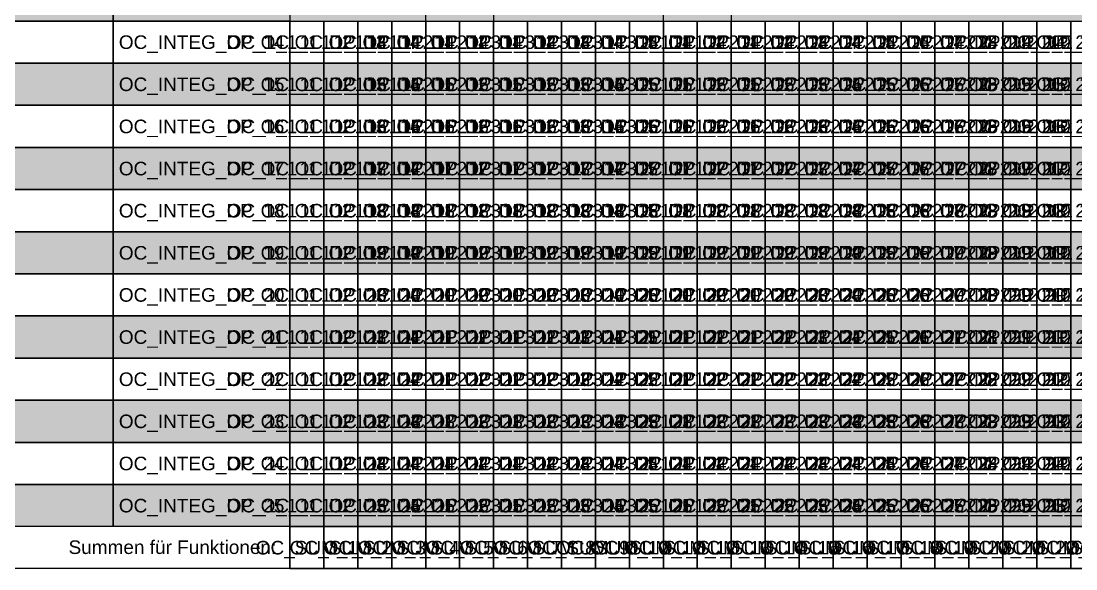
# Model space of a CAD drawing. Header units: millimetres. Extents: x -5 to 464, y 0 to 229.
# Drawn here: x 74.3 to 229.7, y -0.1 to 80.6 of the extents above; entities that cross this region are included whole.
import ezdxf
from ezdxf.enums import TextEntityAlignment as Align

# ---------------------------------------------------------------- set-up
doc = ezdxf.new("R2010")
doc.units = ezdxf.units.MM
doc.header["$LTSCALE"] = 100
doc.styles.get("Standard").update_dxf_attribs({"font": 'arial.ttf'})

msp = doc.modelspace()

# ---------------------------------------------------------------- hatches: boundary and pattern name
at = {"transparency": 33554483}
for points in [[(463.93, 86.86), (0, 86.86), (0, 80.65), (463.93, 80.65)], [(463.93, 74.44), (0, 74.44), (0, 68.23), (463.93, 68.23)], [(463.93, 62.02), (0, 62.02), (0, 55.81), (463.93, 55.81)], [(463.93, 49.6), (0, 49.6), (0, 43.39), (463.93, 43.39)], [(463.93, 37.18), (0, 37.18), (0, 30.97), (463.93, 30.97)], [(463.93, 24.76), (0, 24.76), (0, 18.55), (463.93, 18.55)], [(463.93, 12.34), (0, 12.34), (0, 6.13), (463.93, 6.13)]]:
    msp.add_hatch(color=141, dxfattribs=at).paths.add_polyline_path(points)

# ---------------------------------------------------------------- linework, layer by layer
at = {"const_width": 0.2}
msp.add_lwpolyline([(0, 220.38), (463.93, 220.38), (463.93, 0), (0, 0)], close=True, dxfattribs=at)
for points in [[(87.93, 220.38), (87.93, 6.13)], [(113.93, 220.38), (113.93, 0)], [(168.93, 220.38), (168.93, 0)], [(133.93, 216.38), (133.93, 0)], [(143.93, 216.38), (143.93, 0)], [(178.93, 216.38), (178.93, 0)]]:
    msp.add_lwpolyline(points, dxfattribs=at)
for points in [[(0, 86.86), (87.93, 86.86), (87.93, 80.65), (0, 80.65)], [(87.93, 86.86), (113.93, 86.86), (113.93, 80.65), (87.93, 80.65)], [(0, 80.65), (87.93, 80.65), (87.93, 74.44), (0, 74.44)], [(87.93, 80.65), (113.93, 80.65), (113.93, 74.44), (87.93, 74.44)], [(113.93, 80.65), (118.93, 80.65), (118.93, 74.44), (113.93, 74.44)], [(118.93, 80.65), (123.93, 80.65), (123.93, 74.44), (118.93, 74.44)], [(123.93, 80.65), (128.93, 80.65), (128.93, 74.44), (123.93, 74.44)], [(128.93, 80.65), (133.93, 80.65), (133.93, 74.44), (128.93, 74.44)], [(133.93, 80.65), (138.93, 80.65), (138.93, 74.44), (133.93, 74.44)], [(138.93, 80.65), (143.93, 80.65), (143.93, 74.44), (138.93, 74.44)], [(143.93, 80.65), (148.93, 80.65), (148.93, 74.44), (143.93, 74.44)], [(148.93, 80.65), (153.93, 80.65), (153.93, 74.44), (148.93, 74.44)], [(153.93, 80.65), (158.93, 80.65), (158.93, 74.44), (153.93, 74.44)], [(158.93, 80.65), (163.93, 80.65), (163.93, 74.44), (158.93, 74.44)], [(163.93, 80.65), (168.93, 80.65), (168.93, 74.44), (163.93, 74.44)], [(168.93, 80.65), (173.93, 80.65), (173.93, 74.44), (168.93, 74.44)], [(173.93, 80.65), (178.93, 80.65), (178.93, 74.44), (173.93, 74.44)], [(178.93, 80.65), (183.93, 80.65), (183.93, 74.44), (178.93, 74.44)], [(183.93, 80.65), (188.93, 80.65), (188.93, 74.44), (183.93, 74.44)], [(188.93, 80.65), (193.93, 80.65), (193.93, 74.44), (188.93, 74.44)], [(193.93, 80.65), (198.93, 80.65), (198.93, 74.44), (193.93, 74.44)], [(198.93, 80.65), (203.93, 80.65), (203.93, 74.44), (198.93, 74.44)], [(203.93, 80.65), (208.93, 80.65), (208.93, 74.44), (203.93, 74.44)], [(208.93, 80.65), (213.93, 80.65), (213.93, 74.44), (208.93, 74.44)], [(213.93, 80.65), (218.93, 80.65), (218.93, 74.44), (213.93, 74.44)], [(218.93, 80.65), (223.93, 80.65), (223.93, 74.44), (218.93, 74.44)], [(223.93, 80.65), (228.93, 80.65), (228.93, 74.44), (223.93, 74.44)], [(228.93, 80.65), (233.93, 80.65), (233.93, 74.44), (228.93, 74.44)], [(0, 74.44), (87.93, 74.44), (87.93, 68.23), (0, 68.23)], [(87.93, 74.44), (113.93, 74.44), (113.93, 68.23), (87.93, 68.23)], [(113.93, 74.44), (118.93, 74.44), (118.93, 68.23), (113.93, 68.23)], [(118.93, 74.44), (123.93, 74.44), (123.93, 68.23), (118.93, 68.23)], [(123.93, 74.44), (128.93, 74.44), (128.93, 68.23), (123.93, 68.23)], [(128.93, 74.44), (133.93, 74.44), (133.93, 68.23), (128.93, 68.23)], [(133.93, 74.44), (138.93, 74.44), (138.93, 68.23), (133.93, 68.23)], [(138.93, 74.44), (143.93, 74.44), (143.93, 68.23), (138.93, 68.23)], [(143.93, 74.44), (148.93, 74.44), (148.93, 68.23), (143.93, 68.23)], [(148.93, 74.44), (153.93, 74.44), (153.93, 68.23), (148.93, 68.23)], [(153.93, 74.44), (158.93, 74.44), (158.93, 68.23), (153.93, 68.23)], [(158.93, 74.44), (163.93, 74.44), (163.93, 68.23), (158.93, 68.23)], [(163.93, 74.44), (168.93, 74.44), (168.93, 68.23), (163.93, 68.23)], [(168.93, 74.44), (173.93, 74.44), (173.93, 68.23), (168.93, 68.23)], [(173.93, 74.44), (178.93, 74.44), (178.93, 68.23), (173.93, 68.23)], [(178.93, 74.44), (183.93, 74.44), (183.93, 68.23), (178.93, 68.23)], [(183.93, 74.44), (188.93, 74.44), (188.93, 68.23), (183.93, 68.23)], [(188.93, 74.44), (193.93, 74.44), (193.93, 68.23), (188.93, 68.23)], [(193.93, 74.44), (198.93, 74.44), (198.93, 68.23), (193.93, 68.23)], [(198.93, 74.44), (203.93, 74.44), (203.93, 68.23), (198.93, 68.23)], [(203.93, 74.44), (208.93, 74.44), (208.93, 68.23), (203.93, 68.23)], [(208.93, 74.44), (213.93, 74.44), (213.93, 68.23), (208.93, 68.23)], [(213.93, 74.44), (218.93, 74.44), (218.93, 68.23), (213.93, 68.23)], [(218.93, 74.44), (223.93, 74.44), (223.93, 68.23), (218.93, 68.23)], [(223.93, 74.44), (228.93, 74.44), (228.93, 68.23), (223.93, 68.23)], [(228.93, 74.44), (233.93, 74.44), (233.93, 68.23), (228.93, 68.23)], [(0, 68.23), (87.93, 68.23), (87.93, 62.02), (0, 62.02)], [(87.93, 68.23), (113.93, 68.23), (113.93, 62.02), (87.93, 62.02)], [(113.93, 68.23), (118.93, 68.23), (118.93, 62.02), (113.93, 62.02)], [(118.93, 68.23), (123.93, 68.23), (123.93, 62.02), (118.93, 62.02)], [(123.93, 68.23), (128.93, 68.23), (128.93, 62.02), (123.93, 62.02)], [(128.93, 68.23), (133.93, 68.23), (133.93, 62.02), (128.93, 62.02)], [(133.93, 68.23), (138.93, 68.23), (138.93, 62.02), (133.93, 62.02)], [(138.93, 68.23), (143.93, 68.23), (143.93, 62.02), (138.93, 62.02)], [(143.93, 68.23), (148.93, 68.23), (148.93, 62.02), (143.93, 62.02)], [(148.93, 68.23), (153.93, 68.23), (153.93, 62.02), (148.93, 62.02)], [(153.93, 68.23), (158.93, 68.23), (158.93, 62.02), (153.93, 62.02)], [(158.93, 68.23), (163.93, 68.23), (163.93, 62.02), (158.93, 62.02)], [(163.93, 68.23), (168.93, 68.23), (168.93, 62.02), (163.93, 62.02)], [(168.93, 68.23), (173.93, 68.23), (173.93, 62.02), (168.93, 62.02)], [(173.93, 68.23), (178.93, 68.23), (178.93, 62.02), (173.93, 62.02)], [(178.93, 68.23), (183.93, 68.23), (183.93, 62.02), (178.93, 62.02)], [(183.93, 68.23), (188.93, 68.23), (188.93, 62.02), (183.93, 62.02)], [(188.93, 68.23), (193.93, 68.23), (193.93, 62.02), (188.93, 62.02)], [(193.93, 68.23), (198.93, 68.23), (198.93, 62.02), (193.93, 62.02)], [(198.93, 68.23), (203.93, 68.23), (203.93, 62.02), (198.93, 62.02)], [(203.93, 68.23), (208.93, 68.23), (208.93, 62.02), (203.93, 62.02)], [(208.93, 68.23), (213.93, 68.23), (213.93, 62.02), (208.93, 62.02)], [(213.93, 68.23), (218.93, 68.23), (218.93, 62.02), (213.93, 62.02)], [(218.93, 68.23), (223.93, 68.23), (223.93, 62.02), (218.93, 62.02)], [(223.93, 68.23), (228.93, 68.23), (228.93, 62.02), (223.93, 62.02)], [(228.93, 68.23), (233.93, 68.23), (233.93, 62.02), (228.93, 62.02)], [(0, 62.02), (87.93, 62.02), (87.93, 55.81), (0, 55.81)], [(87.93, 62.02), (113.93, 62.02), (113.93, 55.81), (87.93, 55.81)], [(113.93, 62.02), (118.93, 62.02), (118.93, 55.81), (113.93, 55.81)], [(118.93, 62.02), (123.93, 62.02), (123.93, 55.81), (118.93, 55.81)], [(123.93, 62.02), (128.93, 62.02), (128.93, 55.81), (123.93, 55.81)], [(128.93, 62.02), (133.93, 62.02), (133.93, 55.81), (128.93, 55.81)], [(133.93, 62.02), (138.93, 62.02), (138.93, 55.81), (133.93, 55.81)], [(138.93, 62.02), (143.93, 62.02), (143.93, 55.81), (138.93, 55.81)], [(143.93, 62.02), (148.93, 62.02), (148.93, 55.81), (143.93, 55.81)], [(148.93, 62.02), (153.93, 62.02), (153.93, 55.81), (148.93, 55.81)], [(153.93, 62.02), (158.93, 62.02), (158.93, 55.81), (153.93, 55.81)], [(158.93, 62.02), (163.93, 62.02), (163.93, 55.81), (158.93, 55.81)], [(163.93, 62.02), (168.93, 62.02), (168.93, 55.81), (163.93, 55.81)], [(168.93, 62.02), (173.93, 62.02), (173.93, 55.81), (168.93, 55.81)], [(173.93, 62.02), (178.93, 62.02), (178.93, 55.81), (173.93, 55.81)], [(178.93, 62.02), (183.93, 62.02), (183.93, 55.81), (178.93, 55.81)], [(183.93, 62.02), (188.93, 62.02), (188.93, 55.81), (183.93, 55.81)], [(188.93, 62.02), (193.93, 62.02), (193.93, 55.81), (188.93, 55.81)], [(193.93, 62.02), (198.93, 62.02), (198.93, 55.81), (193.93, 55.81)], [(198.93, 62.02), (203.93, 62.02), (203.93, 55.81), (198.93, 55.81)], [(203.93, 62.02), (208.93, 62.02), (208.93, 55.81), (203.93, 55.81)], [(208.93, 62.02), (213.93, 62.02), (213.93, 55.81), (208.93, 55.81)], [(213.93, 62.02), (218.93, 62.02), (218.93, 55.81), (213.93, 55.81)], [(218.93, 62.02), (223.93, 62.02), (223.93, 55.81), (218.93, 55.81)], [(223.93, 62.02), (228.93, 62.02), (228.93, 55.81), (223.93, 55.81)], [(228.93, 62.02), (233.93, 62.02), (233.93, 55.81), (228.93, 55.81)], [(0, 55.81), (87.93, 55.81), (87.93, 49.6), (0, 49.6)], [(87.93, 55.81), (113.93, 55.81), (113.93, 49.6), (87.93, 49.6)], [(113.93, 55.81), (118.93, 55.81), (118.93, 49.6), (113.93, 49.6)], [(118.93, 55.81), (123.93, 55.81), (123.93, 49.6), (118.93, 49.6)], [(123.93, 55.81), (128.93, 55.81), (128.93, 49.6), (123.93, 49.6)], [(128.93, 55.81), (133.93, 55.81), (133.93, 49.6), (128.93, 49.6)], [(133.93, 55.81), (138.93, 55.81), (138.93, 49.6), (133.93, 49.6)], [(138.93, 55.81), (143.93, 55.81), (143.93, 49.6), (138.93, 49.6)], [(143.93, 55.81), (148.93, 55.81), (148.93, 49.6), (143.93, 49.6)], [(148.93, 55.81), (153.93, 55.81), (153.93, 49.6), (148.93, 49.6)], [(153.93, 55.81), (158.93, 55.81), (158.93, 49.6), (153.93, 49.6)], [(158.93, 55.81), (163.93, 55.81), (163.93, 49.6), (158.93, 49.6)], [(163.93, 55.81), (168.93, 55.81), (168.93, 49.6), (163.93, 49.6)], [(168.93, 55.81), (173.93, 55.81), (173.93, 49.6), (168.93, 49.6)], [(173.93, 55.81), (178.93, 55.81), (178.93, 49.6), (173.93, 49.6)], [(178.93, 55.81), (183.93, 55.81), (183.93, 49.6), (178.93, 49.6)], [(183.93, 55.81), (188.93, 55.81), (188.93, 49.6), (183.93, 49.6)], [(188.93, 55.81), (193.93, 55.81), (193.93, 49.6), (188.93, 49.6)], [(193.93, 55.81), (198.93, 55.81), (198.93, 49.6), (193.93, 49.6)], [(198.93, 55.81), (203.93, 55.81), (203.93, 49.6), (198.93, 49.6)], [(203.93, 55.81), (208.93, 55.81), (208.93, 49.6), (203.93, 49.6)], [(208.93, 55.81), (213.93, 55.81), (213.93, 49.6), (208.93, 49.6)], [(213.93, 55.81), (218.93, 55.81), (218.93, 49.6), (213.93, 49.6)], [(218.93, 55.81), (223.93, 55.81), (223.93, 49.6), (218.93, 49.6)], [(223.93, 55.81), (228.93, 55.81), (228.93, 49.6), (223.93, 49.6)], [(228.93, 55.81), (233.93, 55.81), (233.93, 49.6), (228.93, 49.6)], [(0, 49.6), (87.93, 49.6), (87.93, 43.39), (0, 43.39)], [(87.93, 49.6), (113.93, 49.6), (113.93, 43.39), (87.93, 43.39)], [(113.93, 49.6), (118.93, 49.6), (118.93, 43.39), (113.93, 43.39)], [(118.93, 49.6), (123.93, 49.6), (123.93, 43.39), (118.93, 43.39)], [(123.93, 49.6), (128.93, 49.6), (128.93, 43.39), (123.93, 43.39)], [(128.93, 49.6), (133.93, 49.6), (133.93, 43.39), (128.93, 43.39)], [(133.93, 49.6), (138.93, 49.6), (138.93, 43.39), (133.93, 43.39)], [(138.93, 49.6), (143.93, 49.6), (143.93, 43.39), (138.93, 43.39)], [(143.93, 49.6), (148.93, 49.6), (148.93, 43.39), (143.93, 43.39)], [(148.93, 49.6), (153.93, 49.6), (153.93, 43.39), (148.93, 43.39)], [(153.93, 49.6), (158.93, 49.6), (158.93, 43.39), (153.93, 43.39)], [(158.93, 49.6), (163.93, 49.6), (163.93, 43.39), (158.93, 43.39)], [(163.93, 49.6), (168.93, 49.6), (168.93, 43.39), (163.93, 43.39)], [(168.93, 49.6), (173.93, 49.6), (173.93, 43.39), (168.93, 43.39)], [(173.93, 49.6), (178.93, 49.6), (178.93, 43.39), (173.93, 43.39)], [(178.93, 49.6), (183.93, 49.6), (183.93, 43.39), (178.93, 43.39)], [(183.93, 49.6), (188.93, 49.6), (188.93, 43.39), (183.93, 43.39)], [(188.93, 49.6), (193.93, 49.6), (193.93, 43.39), (188.93, 43.39)], [(193.93, 49.6), (198.93, 49.6), (198.93, 43.39), (193.93, 43.39)], [(198.93, 49.6), (203.93, 49.6), (203.93, 43.39), (198.93, 43.39)], [(203.93, 49.6), (208.93, 49.6), (208.93, 43.39), (203.93, 43.39)], [(208.93, 49.6), (213.93, 49.6), (213.93, 43.39), (208.93, 43.39)], [(213.93, 49.6), (218.93, 49.6), (218.93, 43.39), (213.93, 43.39)], [(218.93, 49.6), (223.93, 49.6), (223.93, 43.39), (218.93, 43.39)], [(223.93, 49.6), (228.93, 49.6), (228.93, 43.39), (223.93, 43.39)], [(228.93, 49.6), (233.93, 49.6), (233.93, 43.39), (228.93, 43.39)], [(0, 43.39), (87.93, 43.39), (87.93, 37.18), (0, 37.18)], [(87.93, 43.39), (113.93, 43.39), (113.93, 37.18), (87.93, 37.18)], [(113.93, 43.39), (118.93, 43.39), (118.93, 37.18), (113.93, 37.18)], [(118.93, 43.39), (123.93, 43.39), (123.93, 37.18), (118.93, 37.18)], [(123.93, 43.39), (128.93, 43.39), (128.93, 37.18), (123.93, 37.18)], [(128.93, 43.39), (133.93, 43.39), (133.93, 37.18), (128.93, 37.18)], [(133.93, 43.39), (138.93, 43.39), (138.93, 37.18), (133.93, 37.18)], [(138.93, 43.39), (143.93, 43.39), (143.93, 37.18), (138.93, 37.18)], [(143.93, 43.39), (148.93, 43.39), (148.93, 37.18), (143.93, 37.18)], [(148.93, 43.39), (153.93, 43.39), (153.93, 37.18), (148.93, 37.18)], [(153.93, 43.39), (158.93, 43.39), (158.93, 37.18), (153.93, 37.18)], [(158.93, 43.39), (163.93, 43.39), (163.93, 37.18), (158.93, 37.18)], [(163.93, 43.39), (168.93, 43.39), (168.93, 37.18), (163.93, 37.18)], [(168.93, 43.39), (173.93, 43.39), (173.93, 37.18), (168.93, 37.18)], [(173.93, 43.39), (178.93, 43.39), (178.93, 37.18), (173.93, 37.18)], [(178.93, 43.39), (183.93, 43.39), (183.93, 37.18), (178.93, 37.18)], [(183.93, 43.39), (188.93, 43.39), (188.93, 37.18), (183.93, 37.18)], [(188.93, 43.39), (193.93, 43.39), (193.93, 37.18), (188.93, 37.18)], [(193.93, 43.39), (198.93, 43.39), (198.93, 37.18), (193.93, 37.18)], [(198.93, 43.39), (203.93, 43.39), (203.93, 37.18), (198.93, 37.18)], [(203.93, 43.39), (208.93, 43.39), (208.93, 37.18), (203.93, 37.18)], [(208.93, 43.39), (213.93, 43.39), (213.93, 37.18), (208.93, 37.18)], [(213.93, 43.39), (218.93, 43.39), (218.93, 37.18), (213.93, 37.18)], [(218.93, 43.39), (223.93, 43.39), (223.93, 37.18), (218.93, 37.18)], [(223.93, 43.39), (228.93, 43.39), (228.93, 37.18), (223.93, 37.18)], [(228.93, 43.39), (233.93, 43.39), (233.93, 37.18), (228.93, 37.18)], [(0, 37.18), (87.93, 37.18), (87.93, 30.97), (0, 30.97)], [(87.93, 37.18), (113.93, 37.18), (113.93, 30.97), (87.93, 30.97)], [(113.93, 37.18), (118.93, 37.18), (118.93, 30.97), (113.93, 30.97)], [(118.93, 37.18), (123.93, 37.18), (123.93, 30.97), (118.93, 30.97)], [(123.93, 37.18), (128.93, 37.18), (128.93, 30.97), (123.93, 30.97)], [(128.93, 37.18), (133.93, 37.18), (133.93, 30.97), (128.93, 30.97)], [(133.93, 37.18), (138.93, 37.18), (138.93, 30.97), (133.93, 30.97)], [(138.93, 37.18), (143.93, 37.18), (143.93, 30.97), (138.93, 30.97)], [(143.93, 37.18), (148.93, 37.18), (148.93, 30.97), (143.93, 30.97)], [(148.93, 37.18), (153.93, 37.18), (153.93, 30.97), (148.93, 30.97)], [(153.93, 37.18), (158.93, 37.18), (158.93, 30.97), (153.93, 30.97)], [(158.93, 37.18), (163.93, 37.18), (163.93, 30.97), (158.93, 30.97)], [(163.93, 37.18), (168.93, 37.18), (168.93, 30.97), (163.93, 30.97)], [(168.93, 37.18), (173.93, 37.18), (173.93, 30.97), (168.93, 30.97)], [(173.93, 37.18), (178.93, 37.18), (178.93, 30.97), (173.93, 30.97)], [(178.93, 37.18), (183.93, 37.18), (183.93, 30.97), (178.93, 30.97)], [(183.93, 37.18), (188.93, 37.18), (188.93, 30.97), (183.93, 30.97)], [(188.93, 37.18), (193.93, 37.18), (193.93, 30.97), (188.93, 30.97)], [(193.93, 37.18), (198.93, 37.18), (198.93, 30.97), (193.93, 30.97)], [(198.93, 37.18), (203.93, 37.18), (203.93, 30.97), (198.93, 30.97)], [(203.93, 37.18), (208.93, 37.18), (208.93, 30.97), (203.93, 30.97)], [(208.93, 37.18), (213.93, 37.18), (213.93, 30.97), (208.93, 30.97)], [(213.93, 37.18), (218.93, 37.18), (218.93, 30.97), (213.93, 30.97)], [(218.93, 37.18), (223.93, 37.18), (223.93, 30.97), (218.93, 30.97)], [(223.93, 37.18), (228.93, 37.18), (228.93, 30.97), (223.93, 30.97)], [(228.93, 37.18), (233.93, 37.18), (233.93, 30.97), (228.93, 30.97)], [(0, 30.97), (87.93, 30.97), (87.93, 24.76), (0, 24.76)], [(87.93, 30.97), (113.93, 30.97), (113.93, 24.76), (87.93, 24.76)], [(113.93, 30.97), (118.93, 30.97), (118.93, 24.76), (113.93, 24.76)], [(118.93, 30.97), (123.93, 30.97), (123.93, 24.76), (118.93, 24.76)], [(123.93, 30.97), (128.93, 30.97), (128.93, 24.76), (123.93, 24.76)], [(128.93, 30.97), (133.93, 30.97), (133.93, 24.76), (128.93, 24.76)], [(133.93, 30.97), (138.93, 30.97), (138.93, 24.76), (133.93, 24.76)], [(138.93, 30.97), (143.93, 30.97), (143.93, 24.76), (138.93, 24.76)], [(143.93, 30.97), (148.93, 30.97), (148.93, 24.76), (143.93, 24.76)], [(148.93, 30.97), (153.93, 30.97), (153.93, 24.76), (148.93, 24.76)], [(153.93, 30.97), (158.93, 30.97), (158.93, 24.76), (153.93, 24.76)], [(158.93, 30.97), (163.93, 30.97), (163.93, 24.76), (158.93, 24.76)], [(163.93, 30.97), (168.93, 30.97), (168.93, 24.76), (163.93, 24.76)], [(168.93, 30.97), (173.93, 30.97), (173.93, 24.76), (168.93, 24.76)], [(173.93, 30.97), (178.93, 30.97), (178.93, 24.76), (173.93, 24.76)], [(178.93, 30.97), (183.93, 30.97), (183.93, 24.76), (178.93, 24.76)], [(183.93, 30.97), (188.93, 30.97), (188.93, 24.76), (183.93, 24.76)], [(188.93, 30.97), (193.93, 30.97), (193.93, 24.76), (188.93, 24.76)], [(193.93, 30.97), (198.93, 30.97), (198.93, 24.76), (193.93, 24.76)], [(198.93, 30.97), (203.93, 30.97), (203.93, 24.76), (198.93, 24.76)], [(203.93, 30.97), (208.93, 30.97), (208.93, 24.76), (203.93, 24.76)], [(208.93, 30.97), (213.93, 30.97), (213.93, 24.76), (208.93, 24.76)], [(213.93, 30.97), (218.93, 30.97), (218.93, 24.76), (213.93, 24.76)], [(218.93, 30.97), (223.93, 30.97), (223.93, 24.76), (218.93, 24.76)], [(223.93, 30.97), (228.93, 30.97), (228.93, 24.76), (223.93, 24.76)], [(228.93, 30.97), (233.93, 30.97), (233.93, 24.76), (228.93, 24.76)], [(0, 24.76), (87.93, 24.76), (87.93, 18.55), (0, 18.55)], [(87.93, 24.76), (113.93, 24.76), (113.93, 18.55), (87.93, 18.55)], [(113.93, 24.76), (118.93, 24.76), (118.93, 18.55), (113.93, 18.55)], [(118.93, 24.76), (123.93, 24.76), (123.93, 18.55), (118.93, 18.55)], [(123.93, 24.76), (128.93, 24.76), (128.93, 18.55), (123.93, 18.55)], [(128.93, 24.76), (133.93, 24.76), (133.93, 18.55), (128.93, 18.55)], [(133.93, 24.76), (138.93, 24.76), (138.93, 18.55), (133.93, 18.55)], [(138.93, 24.76), (143.93, 24.76), (143.93, 18.55), (138.93, 18.55)], [(143.93, 24.76), (148.93, 24.76), (148.93, 18.55), (143.93, 18.55)], [(148.93, 24.76), (153.93, 24.76), (153.93, 18.55), (148.93, 18.55)], [(153.93, 24.76), (158.93, 24.76), (158.93, 18.55), (153.93, 18.55)], [(158.93, 24.76), (163.93, 24.76), (163.93, 18.55), (158.93, 18.55)], [(163.93, 24.76), (168.93, 24.76), (168.93, 18.55), (163.93, 18.55)], [(168.93, 24.76), (173.93, 24.76), (173.93, 18.55), (168.93, 18.55)], [(173.93, 24.76), (178.93, 24.76), (178.93, 18.55), (173.93, 18.55)], [(178.93, 24.76), (183.93, 24.76), (183.93, 18.55), (178.93, 18.55)], [(183.93, 24.76), (188.93, 24.76), (188.93, 18.55), (183.93, 18.55)], [(188.93, 24.76), (193.93, 24.76), (193.93, 18.55), (188.93, 18.55)], [(193.93, 24.76), (198.93, 24.76), (198.93, 18.55), (193.93, 18.55)], [(198.93, 24.76), (203.93, 24.76), (203.93, 18.55), (198.93, 18.55)], [(203.93, 24.76), (208.93, 24.76), (208.93, 18.55), (203.93, 18.55)], [(208.93, 24.76), (213.93, 24.76), (213.93, 18.55), (208.93, 18.55)], [(213.93, 24.76), (218.93, 24.76), (218.93, 18.55), (213.93, 18.55)], [(218.93, 24.76), (223.93, 24.76), (223.93, 18.55), (218.93, 18.55)], [(223.93, 24.76), (228.93, 24.76), (228.93, 18.55), (223.93, 18.55)], [(228.93, 24.76), (233.93, 24.76), (233.93, 18.55), (228.93, 18.55)], [(0, 18.55), (87.93, 18.55), (87.93, 12.34), (0, 12.34)], [(87.93, 18.55), (113.93, 18.55), (113.93, 12.34), (87.93, 12.34)], [(113.93, 18.55), (118.93, 18.55), (118.93, 12.34), (113.93, 12.34)], [(118.93, 18.55), (123.93, 18.55), (123.93, 12.34), (118.93, 12.34)], [(123.93, 18.55), (128.93, 18.55), (128.93, 12.34), (123.93, 12.34)], [(128.93, 18.55), (133.93, 18.55), (133.93, 12.34), (128.93, 12.34)], [(133.93, 18.55), (138.93, 18.55), (138.93, 12.34), (133.93, 12.34)], [(138.93, 18.55), (143.93, 18.55), (143.93, 12.34), (138.93, 12.34)], [(143.93, 18.55), (148.93, 18.55), (148.93, 12.34), (143.93, 12.34)], [(148.93, 18.55), (153.93, 18.55), (153.93, 12.34), (148.93, 12.34)], [(153.93, 18.55), (158.93, 18.55), (158.93, 12.34), (153.93, 12.34)], [(158.93, 18.55), (163.93, 18.55), (163.93, 12.34), (158.93, 12.34)], [(163.93, 18.55), (168.93, 18.55), (168.93, 12.34), (163.93, 12.34)], [(168.93, 18.55), (173.93, 18.55), (173.93, 12.34), (168.93, 12.34)], [(173.93, 18.55), (178.93, 18.55), (178.93, 12.34), (173.93, 12.34)], [(178.93, 18.55), (183.93, 18.55), (183.93, 12.34), (178.93, 12.34)], [(183.93, 18.55), (188.93, 18.55), (188.93, 12.34), (183.93, 12.34)], [(188.93, 18.55), (193.93, 18.55), (193.93, 12.34), (188.93, 12.34)], [(193.93, 18.55), (198.93, 18.55), (198.93, 12.34), (193.93, 12.34)], [(198.93, 18.55), (203.93, 18.55), (203.93, 12.34), (198.93, 12.34)], [(203.93, 18.55), (208.93, 18.55), (208.93, 12.34), (203.93, 12.34)], [(208.93, 18.55), (213.93, 18.55), (213.93, 12.34), (208.93, 12.34)], [(213.93, 18.55), (218.93, 18.55), (218.93, 12.34), (213.93, 12.34)], [(218.93, 18.55), (223.93, 18.55), (223.93, 12.34), (218.93, 12.34)], [(223.93, 18.55), (228.93, 18.55), (228.93, 12.34), (223.93, 12.34)], [(228.93, 18.55), (233.93, 18.55), (233.93, 12.34), (228.93, 12.34)], [(0, 12.34), (87.93, 12.34), (87.93, 6.13), (0, 6.13)], [(87.93, 12.34), (113.93, 12.34), (113.93, 6.13), (87.93, 6.13)], [(113.93, 12.34), (118.93, 12.34), (118.93, 6.13), (113.93, 6.13)], [(118.93, 12.34), (123.93, 12.34), (123.93, 6.13), (118.93, 6.13)], [(123.93, 12.34), (128.93, 12.34), (128.93, 6.13), (123.93, 6.13)], [(128.93, 12.34), (133.93, 12.34), (133.93, 6.13), (128.93, 6.13)], [(133.93, 12.34), (138.93, 12.34), (138.93, 6.13), (133.93, 6.13)], [(138.93, 12.34), (143.93, 12.34), (143.93, 6.13), (138.93, 6.13)], [(143.93, 12.34), (148.93, 12.34), (148.93, 6.13), (143.93, 6.13)], [(148.93, 12.34), (153.93, 12.34), (153.93, 6.13), (148.93, 6.13)], [(153.93, 12.34), (158.93, 12.34), (158.93, 6.13), (153.93, 6.13)], [(158.93, 12.34), (163.93, 12.34), (163.93, 6.13), (158.93, 6.13)], [(163.93, 12.34), (168.93, 12.34), (168.93, 6.13), (163.93, 6.13)], [(168.93, 12.34), (173.93, 12.34), (173.93, 6.13), (168.93, 6.13)], [(173.93, 12.34), (178.93, 12.34), (178.93, 6.13), (173.93, 6.13)], [(178.93, 12.34), (183.93, 12.34), (183.93, 6.13), (178.93, 6.13)], [(183.93, 12.34), (188.93, 12.34), (188.93, 6.13), (183.93, 6.13)], [(188.93, 12.34), (193.93, 12.34), (193.93, 6.13), (188.93, 6.13)], [(193.93, 12.34), (198.93, 12.34), (198.93, 6.13), (193.93, 6.13)], [(198.93, 12.34), (203.93, 12.34), (203.93, 6.13), (198.93, 6.13)], [(203.93, 12.34), (208.93, 12.34), (208.93, 6.13), (203.93, 6.13)], [(208.93, 12.34), (213.93, 12.34), (213.93, 6.13), (208.93, 6.13)], [(213.93, 12.34), (218.93, 12.34), (218.93, 6.13), (213.93, 6.13)], [(218.93, 12.34), (223.93, 12.34), (223.93, 6.13), (218.93, 6.13)], [(223.93, 12.34), (228.93, 12.34), (228.93, 6.13), (223.93, 6.13)], [(228.93, 12.34), (233.93, 12.34), (233.93, 6.13), (228.93, 6.13)], [(113.93, 6.13), (0, 6.13), (0, 0), (113.93, 0)], [(113.93, 6.13), (118.93, 6.13), (118.93, -0.08), (113.93, -0.08)], [(118.93, 6.13), (123.93, 6.13), (123.93, -0.08), (118.93, -0.08)], [(123.93, 6.13), (128.93, 6.13), (128.93, -0.08), (123.93, -0.08)], [(128.93, 6.13), (133.93, 6.13), (133.93, -0.08), (128.93, -0.08)], [(133.93, 6.13), (138.93, 6.13), (138.93, -0.08), (133.93, -0.08)], [(138.93, 6.13), (143.93, 6.13), (143.93, -0.08), (138.93, -0.08)], [(143.93, 6.13), (148.93, 6.13), (148.93, -0.08), (143.93, -0.08)], [(148.93, 6.13), (153.93, 6.13), (153.93, -0.08), (148.93, -0.08)], [(153.93, 6.13), (158.93, 6.13), (158.93, -0.08), (153.93, -0.08)], [(158.93, 6.13), (163.93, 6.13), (163.93, -0.08), (158.93, -0.08)], [(163.93, 6.13), (168.93, 6.13), (168.93, -0.08), (163.93, -0.08)], [(168.93, 6.13), (173.93, 6.13), (173.93, -0.08), (168.93, -0.08)], [(173.93, 6.13), (178.93, 6.13), (178.93, -0.08), (173.93, -0.08)], [(178.93, 6.13), (183.93, 6.13), (183.93, -0.08), (178.93, -0.08)], [(183.93, 6.13), (188.93, 6.13), (188.93, -0.08), (183.93, -0.08)], [(188.93, 6.13), (193.93, 6.13), (193.93, -0.08), (188.93, -0.08)], [(193.93, 6.13), (198.93, 6.13), (198.93, -0.08), (193.93, -0.08)], [(198.93, 6.13), (203.93, 6.13), (203.93, -0.08), (198.93, -0.08)], [(203.93, 6.13), (208.93, 6.13), (208.93, -0.08), (203.93, -0.08)], [(208.93, 6.13), (213.93, 6.13), (213.93, -0.08), (208.93, -0.08)], [(213.93, 6.13), (218.93, 6.13), (218.93, -0.08), (213.93, -0.08)], [(218.93, 6.13), (223.93, 6.13), (223.93, -0.08), (218.93, -0.08)], [(223.93, 6.13), (228.93, 6.13), (228.93, -0.08), (223.93, -0.08)], [(228.93, 6.13), (233.93, 6.13), (233.93, -0.08), (228.93, -0.08)]]:
    msp.add_lwpolyline(points, close=True)

# ---------------------------------------------------------------- texts
msp.add_text('Summen für Funktionen:', height=2).set_placement((111.93, 3.1), align=Align.MIDDLE_RIGHT)
for tag, p in [('OC_INTEG_DP_14', (100.93, 77.54)), ('OC_1_1_1_DP_14', (116.43, 77.54)), ('OC_1_1_2_DP_14', (121.43, 77.54)), ('OC_1_1_3_DP_14', (126.43, 77.54)), ('OC_1_1_4_DP_14', (131.43, 77.54)), ('OC_1_2_1_DP_14', (136.43, 77.54)), ('OC_1_2_2_DP_14', (141.43, 77.54)), ('OC_1_3_1_DP_14', (146.43, 77.54)), ('OC_1_3_2_DP_14', (151.43, 77.54)), ('OC_1_3_3_DP_14', (156.43, 77.54)), ('OC_1_3_4_DP_14', (161.43, 77.54)), ('OC_1_3_5_DP_14', (166.43, 77.54)), ('OC_2_1_1_DP_14', (171.43, 77.54)), ('OC_2_1_2_DP_14', (176.43, 77.54)), ('OC_2_2_1_DP_14', (181.43, 77.54)), ('OC_2_2_2_DP_14', (186.43, 77.54)), ('OC_2_2_3_DP_14', (191.43, 77.54)), ('OC_2_2_4_DP_14', (196.43, 77.54)), ('OC_2_2_5_DP_14', (201.43, 77.54)), ('OC_2_2_6_DP_14', (206.43, 77.54)), ('OC_2_2_7_DP_14', (211.43, 77.54)), ('OC_2_2_8_DP_14', (216.43, 77.54)), ('OC_2_2_9_DP_14', (221.43, 77.54)), ('OC_2_2_10_DP_14', (226.43, 77.54)), ('OC_2_2_11_DP_14', (231.43, 77.54)), ('OC_2_2_12_DP_14', (236.43, 77.54)), ('OC_INTEG_DP_15', (100.93, 71.33)), ('OC_1_1_1_DP_15', (116.43, 71.33)), ('OC_1_1_2_DP_15', (121.43, 71.33)), ('OC_1_1_3_DP_15', (126.43, 71.33)), ('OC_1_1_4_DP_15', (131.43, 71.33)), ('OC_1_2_1_DP_15', (136.43, 71.33)), ('OC_1_2_2_DP_15', (141.43, 71.33)), ('OC_1_3_1_DP_15', (146.43, 71.33)), ('OC_1_3_2_DP_15', (151.43, 71.33)), ('OC_1_3_3_DP_15', (156.43, 71.33)), ('OC_1_3_4_DP_15', (161.43, 71.33)), ('OC_1_3_5_DP_15', (166.43, 71.33)), ('OC_2_1_1_DP_15', (171.43, 71.33)), ('OC_2_1_2_DP_15', (176.43, 71.33)), ('OC_2_2_1_DP_15', (181.43, 71.33)), ('OC_2_2_2_DP_15', (186.43, 71.33)), ('OC_2_2_3_DP_15', (191.43, 71.33)), ('OC_2_2_4_DP_15', (196.43, 71.33)), ('OC_2_2_5_DP_15', (201.43, 71.33)), ('OC_2_2_6_DP_15', (206.43, 71.33)), ('OC_2_2_7_DP_15', (211.43, 71.33)), ('OC_2_2_8_DP_15', (216.43, 71.33)), ('OC_2_2_9_DP_15', (221.43, 71.33)), ('OC_2_2_10_DP_15', (226.43, 71.33)), ('OC_2_2_11_DP_15', (231.43, 71.33)), ('OC_2_2_12_DP_15', (236.43, 71.33)), ('OC_INTEG_DP_16', (100.93, 65.12)), ('OC_1_1_1_DP_16', (116.43, 65.12)), ('OC_1_1_2_DP_16', (121.43, 65.12)), ('OC_1_1_3_DP_16', (126.43, 65.12)), ('OC_1_1_4_DP_16', (131.43, 65.12)), ('OC_1_2_1_DP_16', (136.43, 65.12)), ('OC_1_2_2_DP_16', (141.43, 65.12)), ('OC_1_3_1_DP_16', (146.43, 65.12)), ('OC_1_3_2_DP_16', (151.43, 65.12)), ('OC_1_3_3_DP_16', (156.43, 65.12)), ('OC_1_3_4_DP_16', (161.43, 65.12)), ('OC_1_3_5_DP_16', (166.43, 65.12)), ('OC_2_1_1_DP_16', (171.43, 65.12)), ('OC_2_1_2_DP_16', (176.43, 65.12)), ('OC_2_2_1_DP_16', (181.43, 65.12)), ('OC_2_2_2_DP_16', (186.43, 65.12)), ('OC_2_2_3_DP_16', (191.43, 65.12)), ('OC_2_2_4_DP_16', (196.43, 65.12)), ('OC_2_2_5_DP_16', (201.43, 65.12)), ('OC_2_2_6_DP_16', (206.43, 65.12)), ('OC_2_2_7_DP_16', (211.43, 65.12)), ('OC_2_2_8_DP_16', (216.43, 65.12)), ('OC_2_2_9_DP_16', (221.43, 65.12)), ('OC_2_2_10_DP_16', (226.43, 65.12)), ('OC_2_2_11_DP_16', (231.43, 65.12)), ('OC_2_2_12_DP_16', (236.43, 65.12)), ('OC_INTEG_DP_17', (100.93, 58.91)), ('OC_1_1_1_DP_17', (116.43, 58.91)), ('OC_1_1_2_DP_17', (121.43, 58.91)), ('OC_1_1_3_DP_17', (126.43, 58.91)), ('OC_1_1_4_DP_17', (131.43, 58.91)), ('OC_1_2_1_DP_17', (136.43, 58.91)), ('OC_1_2_2_DP_17', (141.43, 58.91)), ('OC_1_3_1_DP_17', (146.43, 58.91)), ('OC_1_3_2_DP_17', (151.43, 58.91)), ('OC_1_3_3_DP_17', (156.43, 58.91)), ('OC_1_3_4_DP_17', (161.43, 58.91)), ('OC_1_3_5_DP_17', (166.43, 58.91)), ('OC_2_1_1_DP_17', (171.43, 58.91)), ('OC_2_1_2_DP_17', (176.43, 58.91)), ('OC_2_2_1_DP_17', (181.43, 58.91)), ('OC_2_2_2_DP_17', (186.43, 58.91)), ('OC_2_2_3_DP_17', (191.43, 58.91)), ('OC_2_2_4_DP_17', (196.43, 58.91)), ('OC_2_2_5_DP_17', (201.43, 58.91)), ('OC_2_2_6_DP_17', (206.43, 58.91)), ('OC_2_2_7_DP_17', (211.43, 58.91)), ('OC_2_2_8_DP_17', (216.43, 58.91)), ('OC_2_2_9_DP_17', (221.43, 58.91)), ('OC_2_2_10_DP_17', (226.43, 58.91)), ('OC_2_2_11_DP_17', (231.43, 58.91)), ('OC_2_2_12_DP_17', (236.43, 58.91)), ('OC_INTEG_DP_18', (100.93, 52.7)), ('OC_1_1_1_DP_18', (116.43, 52.7)), ('OC_1_1_2_DP_18', (121.43, 52.7)), ('OC_1_1_3_DP_18', (126.43, 52.7)), ('OC_1_1_4_DP_18', (131.43, 52.7)), ('OC_1_2_1_DP_18', (136.43, 52.7)), ('OC_1_2_2_DP_18', (141.43, 52.7)), ('OC_1_3_1_DP_18', (146.43, 52.7)), ('OC_1_3_2_DP_18', (151.43, 52.7)), ('OC_1_3_3_DP_18', (156.43, 52.7)), ('OC_1_3_4_DP_18', (161.43, 52.7)), ('OC_1_3_5_DP_18', (166.43, 52.7)), ('OC_2_1_1_DP_18', (171.43, 52.7)), ('OC_2_1_2_DP_18', (176.43, 52.7)), ('OC_2_2_1_DP_18', (181.43, 52.7)), ('OC_2_2_2_DP_18', (186.43, 52.7)), ('OC_2_2_3_DP_18', (191.43, 52.7)), ('OC_2_2_4_DP_18', (196.43, 52.7)), ('OC_2_2_5_DP_18', (201.43, 52.7)), ('OC_2_2_6_DP_18', (206.43, 52.7)), ('OC_2_2_7_DP_18', (211.43, 52.7)), ('OC_2_2_8_DP_18', (216.43, 52.7)), ('OC_2_2_9_DP_18', (221.43, 52.7)), ('OC_2_2_10_DP_18', (226.43, 52.7)), ('OC_2_2_11_DP_18', (231.43, 52.7)), ('OC_2_2_12_DP_18', (236.43, 52.7)), ('OC_INTEG_DP_19', (100.93, 46.49)), ('OC_1_1_1_DP_19', (116.43, 46.49)), ('OC_1_1_2_DP_19', (121.43, 46.49)), ('OC_1_1_3_DP_19', (126.43, 46.49)), ('OC_1_1_4_DP_19', (131.43, 46.49)), ('OC_1_2_1_DP_19', (136.43, 46.49)), ('OC_1_2_2_DP_19', (141.43, 46.49)), ('OC_1_3_1_DP_19', (146.43, 46.49)), ('OC_1_3_2_DP_19', (151.43, 46.49)), ('OC_1_3_3_DP_19', (156.43, 46.49)), ('OC_1_3_4_DP_19', (161.43, 46.49)), ('OC_1_3_5_DP_19', (166.43, 46.49)), ('OC_2_1_1_DP_19', (171.43, 46.49)), ('OC_2_1_2_DP_19', (176.43, 46.49)), ('OC_2_2_1_DP_19', (181.43, 46.49)), ('OC_2_2_2_DP_19', (186.43, 46.49)), ('OC_2_2_3_DP_19', (191.43, 46.49)), ('OC_2_2_4_DP_19', (196.43, 46.49)), ('OC_2_2_5_DP_19', (201.43, 46.49)), ('OC_2_2_6_DP_19', (206.43, 46.49)), ('OC_2_2_7_DP_19', (211.43, 46.49)), ('OC_2_2_8_DP_19', (216.43, 46.49)), ('OC_2_2_9_DP_19', (221.43, 46.49)), ('OC_2_2_10_DP_19', (226.43, 46.49)), ('OC_2_2_11_DP_19', (231.43, 46.49)), ('OC_2_2_12_DP_19', (236.43, 46.49)), ('OC_INTEG_DP_20', (100.93, 40.28)), ('OC_1_1_1_DP_20', (116.43, 40.28)), ('OC_1_1_2_DP_20', (121.43, 40.28)), ('OC_1_1_3_DP_20', (126.43, 40.28)), ('OC_1_1_4_DP_20', (131.43, 40.28)), ('OC_1_2_1_DP_20', (136.43, 40.28)), ('OC_1_2_2_DP_20', (141.43, 40.28)), ('OC_1_3_1_DP_20', (146.43, 40.28)), ('OC_1_3_2_DP_20', (151.43, 40.28)), ('OC_1_3_3_DP_20', (156.43, 40.28)), ('OC_1_3_4_DP_20', (161.43, 40.28)), ('OC_1_3_5_DP_20', (166.43, 40.28)), ('OC_2_1_1_DP_20', (171.43, 40.28)), ('OC_2_1_2_DP_20', (176.43, 40.28)), ('OC_2_2_1_DP_20', (181.43, 40.28)), ('OC_2_2_2_DP_20', (186.43, 40.28)), ('OC_2_2_3_DP_20', (191.43, 40.28)), ('OC_2_2_4_DP_20', (196.43, 40.28)), ('OC_2_2_5_DP_20', (201.43, 40.28)), ('OC_2_2_6_DP_20', (206.43, 40.28)), ('OC_2_2_7_DP_20', (211.43, 40.28)), ('OC_2_2_8_DP_20', (216.43, 40.28)), ('OC_2_2_9_DP_20', (221.43, 40.28)), ('OC_2_2_10_DP_20', (226.43, 40.28)), ('OC_2_2_11_DP_20', (231.43, 40.28)), ('OC_2_2_12_DP_20', (236.43, 40.28)), ('OC_INTEG_DP_21', (100.93, 34.07)), ('OC_1_1_1_DP_21', (116.43, 34.07)), ('OC_1_1_2_DP_21', (121.43, 34.07)), ('OC_1_1_3_DP_21', (126.43, 34.07)), ('OC_1_1_4_DP_21', (131.43, 34.07)), ('OC_1_2_1_DP_21', (136.43, 34.07)), ('OC_1_2_2_DP_21', (141.43, 34.07)), ('OC_1_3_1_DP_21', (146.43, 34.07)), ('OC_1_3_2_DP_21', (151.43, 34.07)), ('OC_1_3_3_DP_21', (156.43, 34.07)), ('OC_1_3_4_DP_21', (161.43, 34.07)), ('OC_1_3_5_DP_21', (166.43, 34.07)), ('OC_2_1_1_DP_21', (171.43, 34.07)), ('OC_2_1_2_DP_21', (176.43, 34.07)), ('OC_2_2_1_DP_21', (181.43, 34.07)), ('OC_2_2_2_DP_21', (186.43, 34.07)), ('OC_2_2_3_DP_21', (191.43, 34.07)), ('OC_2_2_4_DP_21', (196.43, 34.07)), ('OC_2_2_5_DP_21', (201.43, 34.07)), ('OC_2_2_6_DP_21', (206.43, 34.07)), ('OC_2_2_7_DP_21', (211.43, 34.07)), ('OC_2_2_8_DP_21', (216.43, 34.07)), ('OC_2_2_9_DP_21', (221.43, 34.07)), ('OC_2_2_10_DP_21', (226.43, 34.07)), ('OC_2_2_11_DP_21', (231.43, 34.07)), ('OC_2_2_12_DP_21', (236.43, 34.07)), ('OC_INTEG_DP_22', (100.93, 27.86)), ('OC_1_1_1_DP_22', (116.43, 27.86)), ('OC_1_1_2_DP_22', (121.43, 27.86)), ('OC_1_1_3_DP_22', (126.43, 27.86)), ('OC_1_1_4_DP_22', (131.43, 27.86)), ('OC_1_2_1_DP_22', (136.43, 27.86)), ('OC_1_2_2_DP_22', (141.43, 27.86)), ('OC_1_3_1_DP_22', (146.43, 27.86)), ('OC_1_3_2_DP_22', (151.43, 27.86)), ('OC_1_3_3_DP_22', (156.43, 27.86)), ('OC_1_3_4_DP_22', (161.43, 27.86)), ('OC_1_3_5_DP_22', (166.43, 27.86)), ('OC_2_1_1_DP_22', (171.43, 27.86)), ('OC_2_1_2_DP_22', (176.43, 27.86)), ('OC_2_2_1_DP_22', (181.43, 27.86)), ('OC_2_2_2_DP_22', (186.43, 27.86)), ('OC_2_2_3_DP_22', (191.43, 27.86)), ('OC_2_2_4_DP_22', (196.43, 27.86)), ('OC_2_2_5_DP_22', (201.43, 27.86)), ('OC_2_2_6_DP_22', (206.43, 27.86)), ('OC_2_2_7_DP_22', (211.43, 27.86)), ('OC_2_2_8_DP_22', (216.43, 27.86)), ('OC_2_2_9_DP_22', (221.43, 27.86)), ('OC_2_2_10_DP_22', (226.43, 27.86)), ('OC_2_2_11_DP_22', (231.43, 27.86)), ('OC_2_2_12_DP_22', (236.43, 27.86)), ('OC_INTEG_DP_23', (100.93, 21.65)), ('OC_1_1_1_DP_23', (116.43, 21.65)), ('OC_1_1_2_DP_23', (121.43, 21.65)), ('OC_1_1_3_DP_23', (126.43, 21.65)), ('OC_1_1_4_DP_23', (131.43, 21.65)), ('OC_1_2_1_DP_23', (136.43, 21.65)), ('OC_1_2_2_DP_23', (141.43, 21.65)), ('OC_1_3_1_DP_23', (146.43, 21.65)), ('OC_1_3_2_DP_23', (151.43, 21.65)), ('OC_1_3_3_DP_23', (156.43, 21.65)), ('OC_1_3_4_DP_23', (161.43, 21.65)), ('OC_1_3_5_DP_23', (166.43, 21.65)), ('OC_2_1_1_DP_23', (171.43, 21.65)), ('OC_2_1_2_DP_23', (176.43, 21.65)), ('OC_2_2_1_DP_23', (181.43, 21.65)), ('OC_2_2_2_DP_23', (186.43, 21.65)), ('OC_2_2_3_DP_23', (191.43, 21.65)), ('OC_2_2_4_DP_23', (196.43, 21.65)), ('OC_2_2_5_DP_23', (201.43, 21.65)), ('OC_2_2_6_DP_23', (206.43, 21.65)), ('OC_2_2_7_DP_23', (211.43, 21.65)), ('OC_2_2_8_DP_23', (216.43, 21.65)), ('OC_2_2_9_DP_23', (221.43, 21.65)), ('OC_2_2_10_DP_23', (226.43, 21.65)), ('OC_2_2_11_DP_23', (231.43, 21.65)), ('OC_2_2_12_DP_23', (236.43, 21.65)), ('OC_INTEG_DP_24', (100.93, 15.44)), ('OC_1_1_1_DP_24', (116.43, 15.44)), ('OC_1_1_2_DP_24', (121.43, 15.44)), ('OC_1_1_3_DP_24', (126.43, 15.44)), ('OC_1_1_4_DP_24', (131.43, 15.44)), ('OC_1_2_1_DP_24', (136.43, 15.44)), ('OC_1_2_2_DP_24', (141.43, 15.44)), ('OC_1_3_1_DP_24', (146.43, 15.44)), ('OC_1_3_2_DP_24', (151.43, 15.44)), ('OC_1_3_3_DP_24', (156.43, 15.44)), ('OC_1_3_4_DP_24', (161.43, 15.44)), ('OC_1_3_5_DP_24', (166.43, 15.44)), ('OC_2_1_1_DP_24', (171.43, 15.44)), ('OC_2_1_2_DP_24', (176.43, 15.44)), ('OC_2_2_1_DP_24', (181.43, 15.44)), ('OC_2_2_2_DP_24', (186.43, 15.44)), ('OC_2_2_3_DP_24', (191.43, 15.44)), ('OC_2_2_4_DP_24', (196.43, 15.44)), ('OC_2_2_5_DP_24', (201.43, 15.44)), ('OC_2_2_6_DP_24', (206.43, 15.44)), ('OC_2_2_7_DP_24', (211.43, 15.44)), ('OC_2_2_8_DP_24', (216.43, 15.44)), ('OC_2_2_9_DP_24', (221.43, 15.44)), ('OC_2_2_10_DP_24', (226.43, 15.44)), ('OC_2_2_11_DP_24', (231.43, 15.44)), ('OC_2_2_12_DP_24', (236.43, 15.44)), ('OC_INTEG_DP_25', (100.93, 9.23)), ('OC_1_1_1_DP_25', (116.43, 9.23)), ('OC_1_1_2_DP_25', (121.43, 9.23)), ('OC_1_1_3_DP_25', (126.43, 9.23)), ('OC_1_1_4_DP_25', (131.43, 9.23)), ('OC_1_2_1_DP_25', (136.43, 9.23)), ('OC_1_2_2_DP_25', (141.43, 9.23)), ('OC_1_3_1_DP_25', (146.43, 9.23)), ('OC_1_3_2_DP_25', (151.43, 9.23)), ('OC_1_3_3_DP_25', (156.43, 9.23)), ('OC_1_3_4_DP_25', (161.43, 9.23)), ('OC_1_3_5_DP_25', (166.43, 9.23)), ('OC_2_1_1_DP_25', (171.43, 9.23)), ('OC_2_1_2_DP_25', (176.43, 9.23)), ('OC_2_2_1_DP_25', (181.43, 9.23)), ('OC_2_2_2_DP_25', (186.43, 9.23)), ('OC_2_2_3_DP_25', (191.43, 9.23)), ('OC_2_2_4_DP_25', (196.43, 9.23)), ('OC_2_2_5_DP_25', (201.43, 9.23)), ('OC_2_2_6_DP_25', (206.43, 9.23)), ('OC_2_2_7_DP_25', (211.43, 9.23)), ('OC_2_2_8_DP_25', (216.43, 9.23)), ('OC_2_2_9_DP_25', (221.43, 9.23)), ('OC_2_2_10_DP_25', (226.43, 9.23)), ('OC_2_2_11_DP_25', (231.43, 9.23)), ('OC_2_2_12_DP_25', (236.43, 9.23)), ('OC_SUM_1', (116.43, 3.03)), ('OC_SUM_2', (121.43, 3.03)), ('OC_SUM_3', (126.43, 3.03)), ('OC_SUM_4', (131.43, 3.03)), ('OC_SUM_5', (136.43, 3.03)), ('OC_SUM_6', (141.43, 3.03)), ('OC_SUM_7', (146.43, 3.03)), ('OC_SUM_8', (151.43, 3.03)), ('OC_SUM_9', (156.43, 3.03)), ('OC_SUM_10', (161.43, 3.03)), ('OC_SUM_11', (166.43, 3.03)), ('OC_SUM_12', (171.43, 3.03)), ('OC_SUM_13', (176.43, 3.03)), ('OC_SUM_14', (181.43, 3.03)), ('OC_SUM_15', (186.43, 3.03)), ('OC_SUM_16', (191.43, 3.04)), ('OC_SUM_17', (196.43, 3.04)), ('OC_SUM_18', (201.43, 3.04)), ('OC_SUM_19', (206.43, 3.04)), ('OC_SUM_20', (211.43, 3.04)), ('OC_SUM_21', (216.43, 3.04)), ('OC_SUM_22', (221.43, 3.04)), ('OC_SUM_23', (226.43, 3.04)), ('OC_SUM_24', (231.43, 3.04)), ('OC_SUM_25', (236.43, 3.04))]:
    msp.add_attdef(tag, text='', height=2).set_placement(p, align=Align.MIDDLE_CENTER)

doc.saveas('drawing.dxf')
